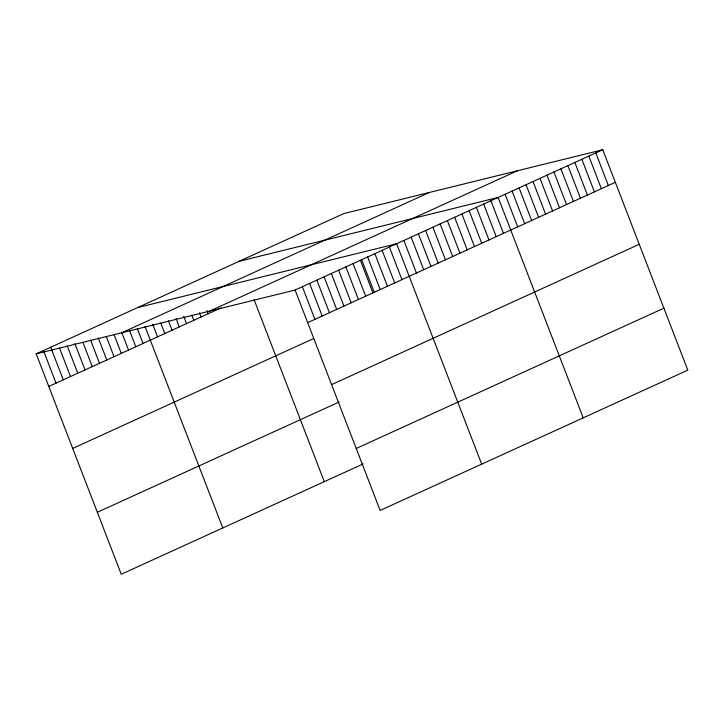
<?xml version="1.0" encoding="UTF-8"?>
<svg xmlns="http://www.w3.org/2000/svg" width="724" height="724" viewBox="0 0 724 724"><rect width="100%" height="100%" fill="white"/><g stroke="black" fill="none" stroke-linecap="round" stroke-linejoin="round"><path stroke-width="1.09" d="M36.2 353.855L343.855 213.553L602.748 149.741L687.8 370.145L380.145 510.447L295.102 290.043L36.2 353.855L121.252 574.259L363.149 463.939M121.641 332.796L429.287 192.493M209.661 311.103L517.316 170.801M48.779 386.444L221.01 307.899M295.102 290.043L602.748 149.741M307.673 322.632L615.328 182.33M72.69 448.428L313.601 338.561M331.592 384.616L639.247 244.305M97.333 512.284L339.23 401.965M356.235 448.473L663.881 308.171M239.255 261.255L498.148 197.444L583.2 417.848M137.723 307.555L396.625 243.744L481.677 464.147M595.78 152.918L608.35 185.507M588.802 156.103L601.382 188.692M581.834 159.28L594.404 191.869M574.856 162.457L587.436 195.055M567.888 165.642L580.458 198.231M560.91 168.819L573.489 201.408M553.941 172.004L566.512 204.593M546.964 175.181L559.543 207.77M539.995 178.357L552.566 210.956M533.018 181.543L545.597 214.132M526.04 184.72L538.62 217.309M519.072 187.905L531.642 220.494M512.094 191.082L524.674 223.671M505.126 194.258L517.696 226.856M490.899 200.747L503.479 233.336M483.65 204.059L496.221 236.648M476.392 207.363L488.971 239.952M469.143 210.675L481.722 243.264M461.894 213.978L474.464 246.567M454.636 217.281L467.215 249.88M447.387 220.594L459.966 253.183M440.138 223.897L452.708 256.486M432.88 227.209L445.459 259.798M425.631 230.513L438.21 263.102M418.382 233.825L430.952 266.414M411.132 237.128L423.703 269.717M403.874 240.431L416.454 273.029M389.376 247.047L401.947 279.636M382.118 250.359L394.698 282.948M374.869 253.662L387.449 286.252M367.62 256.975L380.191 289.564M361.747 259.916L374.272 292.378M360.362 260.278L372.941 292.867M353.113 263.581L365.692 296.179M345.864 266.894L358.434 299.483M338.615 270.197L351.185 302.786M331.357 273.509L343.936 306.098M324.108 276.812L336.687 309.401M316.859 280.125L329.429 312.714M309.601 283.428L322.18 316.017M302.351 286.731L314.931 319.329M254.106 299.745L324.298 481.659M207.1 310.533L208.313 313.691M199.444 312.786L201.064 316.994M191.788 315.049L193.815 320.298M183.724 316.252L186.557 323.61M176.059 318.506L179.308 326.913M168.402 320.759L172.059 330.225M160.746 323.022L164.8 333.529M152.683 324.225L157.551 336.841M145.026 326.479L222.775 527.959M137.37 328.732L143.053 343.457M129.714 330.986L135.795 346.76M121.65 332.198L128.546 350.063M113.994 334.452L121.297 353.375M106.338 336.705L114.039 356.679M98.274 337.909L106.79 359.991M90.618 340.162L99.541 363.294M82.952 342.425L92.283 366.606M74.889 343.628L85.034 369.91M67.232 345.882L77.785 373.213M59.576 348.135L70.527 376.525M50.707 347.239L63.278 379.829M43.856 351.602L56.029 383.141"/></g></svg>
